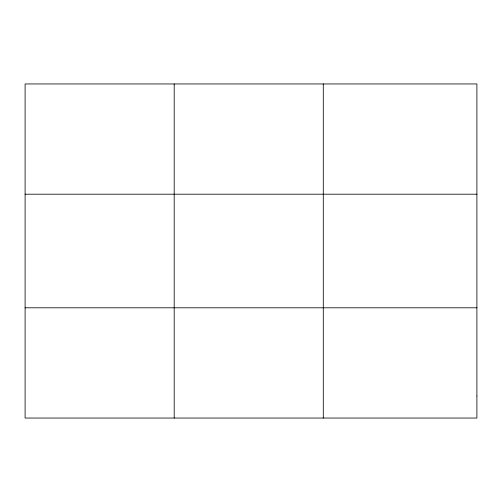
<?xml version="1.0" encoding="UTF-8"?>
<svg xmlns="http://www.w3.org/2000/svg" width="502" height="502" viewBox="0 0 502 502"><rect width="100%" height="100%" fill="white"/><g stroke="black" fill="none" stroke-linecap="round" stroke-linejoin="round"><path stroke-width="0.75" d="M174.194 418.047L174.194 83.953M323.288 418.047L323.288 83.953M25.1 194.205L476.9 194.205M25.1 307.795L476.9 307.795M476.9 395.996L476.9 418.047L25.1 418.047L25.1 83.953L476.9 83.953L476.9 395.996"/></g></svg>
